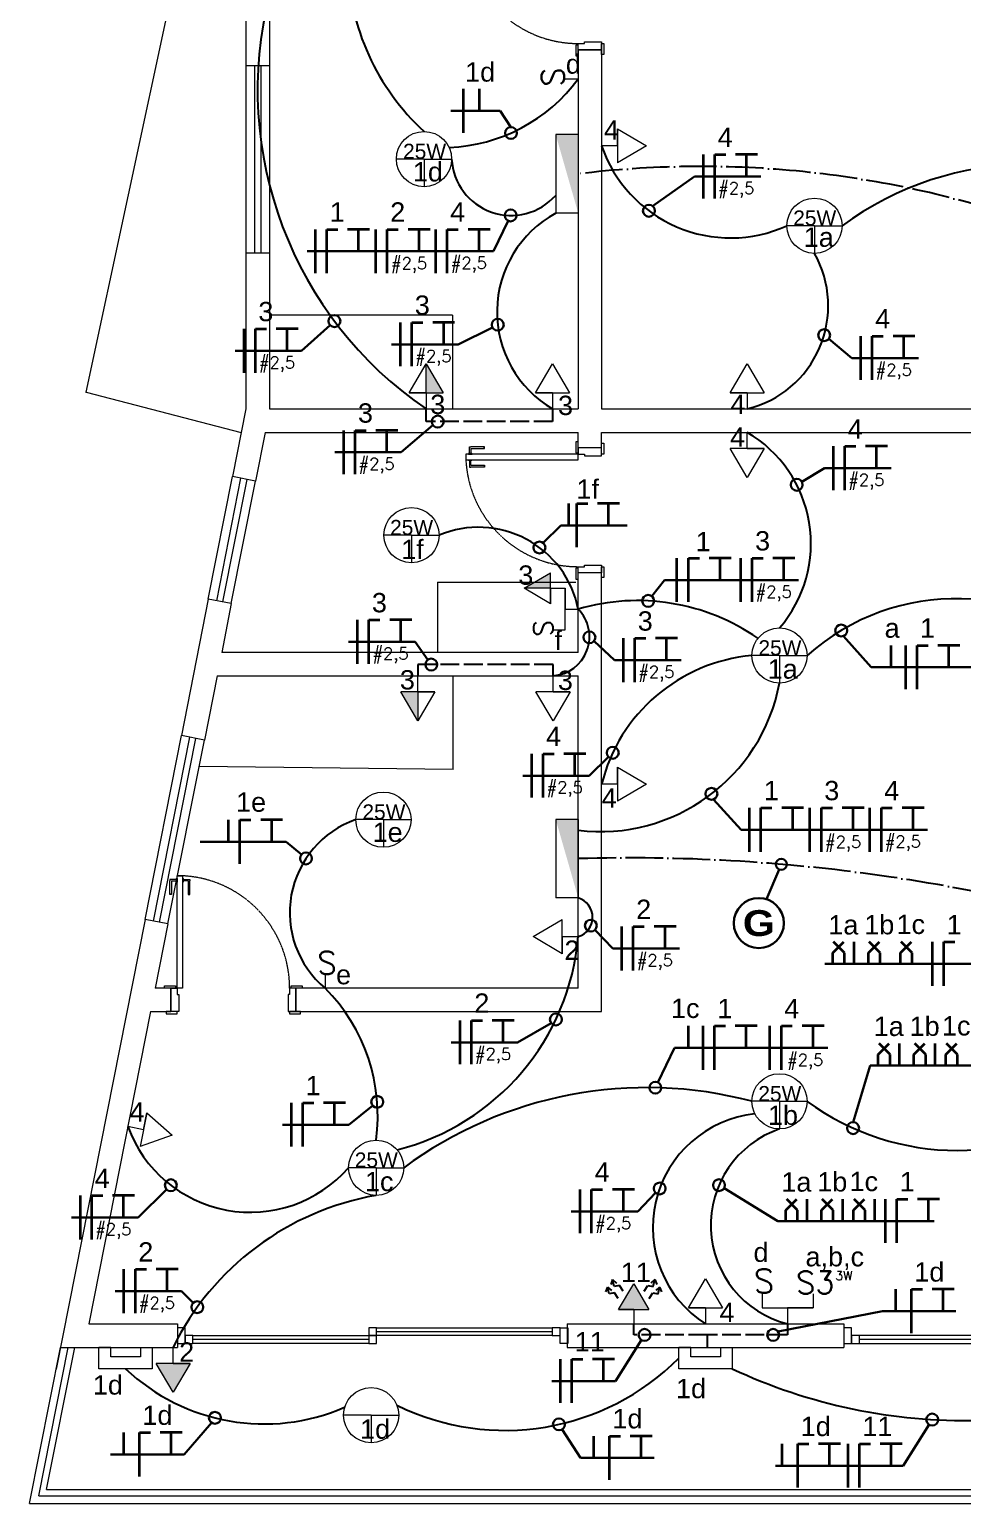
# Model space of a CAD drawing. Header units: millimetres. Extents: x 18652 to 51407, y 18252 to 30404.
# Drawn here: x 32583 to 33180, y 19760 to 20704 of the extents above; entities that cross this region are included whole.
import ezdxf
from ezdxf.enums import TextEntityAlignment as Align

# ---------------------------------------------------------------- set-up
doc = ezdxf.new("R2010")
doc.units = ezdxf.units.MM
for name, pattern in [('ACAD_ISO02W100', [15, 12, -3]), ('ACAD_ISO04W100', [30, 24, -3, 0, -3]), ('HIDDEN', [0.375, 0.25, -0.125])]:
    doc.linetypes.add(name, pattern=pattern)
for name, color, linetype, lineweight in [('ARQ09252C', 252, 'Continuous', 9), ('EJEL05130C', 130, 'Continuous', 30), ('EJEL0550C', 50, 'Continuous', 35), ('EJEL0580C', 80, 'Continuous', 9), ('EJEL25170C', 170, 'Continuous', 25), ('EJEL25170T', 170, 'ACAD_ISO02W100', 25), ('EJEL25170TP', 1, 'ACAD_ISO04W100', 25), ('EJEL3040C', 40, 'Continuous', 9)]:
    doc.layers.add(name, color=color, linetype=linetype, lineweight=lineweight)
doc.styles.add('M_abG50', font='', dxfattribs={"width": 1.1, "height": 0.13})
doc.styles.add('ROMANSI', font='RomanS')
doc.styles.add('SR60', font='simplex', dxfattribs={"height": 0.15})
doc.styles.add('SR80', font='SIMPLEX', dxfattribs={"height": 0.1})
doc.styles.get("Standard").update_dxf_attribs({"font": 'arial.ttf'})
doc.styles.get('M_abG50').set_extended_font_data('Arial Black')

# ---------------------------------------------------------------- blocks, each defined once
blk = doc.blocks.new('TYFYTFTY')
at = {"layer": 'EJEL0580C'}
for q in [(-208, 0), (208, 0), (0, -208)]:
    blk.add_line((0, 0), q, dxfattribs=at)
blk.add_circle((0, 0), 208, dxfattribs=at)
blk = doc.blocks.new('A$C21C60167')
at = {"layer": 'EJEL0580C'}
h = blk.add_hatch(color=256, dxfattribs=at)
h.dxf.hatch_style = 1
h.paths.add_polyline_path([(19.6, 13.8), (34.3, 13.8), (19.6, 38.6)])
for p, q in [((4.9, 13.8), (19.6, 38.6)), ((19.6, 38.6), (34.3, 13.8)), ((19.6, 13.8), (19.6, 38.6)), ((-19.6, 11.5), (-19.6, 0)), ((-19.6, 0), (19.6, 0)), ((19.6, 0), (0, 0)), ((0, 0), (0, -9.5)), ((19.6, 13.8), (4.9, 13.8)), ((4.9, 13.8), (34.3, 13.8)), ((19.6, 13.8), (19.6, 0)), ((0, -9.5), (0, -12.4))]:
    blk.add_line(p, q, dxfattribs=at)
at = {"layer": 'EJEL0580C', "style": 'SR80'}
blk.add_text('S', height=18.3, dxfattribs=at).set_placement((-26, 11.5))
blk = doc.blocks.new('A$C5CDA3447')
at = {"layer": 'EJEL0580C'}
blk.add_line((6.6, 0), (-6.6, 0), dxfattribs=at)
at = {"layer": 'EJEL0580C', "style": 'SR80'}
blk.add_text('S', height=21.2, rotation=270, dxfattribs=at).set_placement((6.6, 7.4))
blk = doc.blocks.new('A$C358D43A7')
at = {"layer": 'EJEL0580C'}
for p, q in [((0, 0), (0, 16.9)), ((0, 16.9), (0, -16.9)), ((0, 16.9), (28.7, 0)), ((0, 0), (-15.9, 0)), ((28.7, 0), (0, -16.9))]:
    blk.add_line(p, q, dxfattribs=at)
blk = doc.blocks.new('A$C30B02EAA')
at = {"layer": 'EJEL0580C'}
h = blk.add_hatch(color=256, dxfattribs=at)
h.dxf.hatch_style = 1
h.paths.add_polyline_path([(0, 0), (0, -16.9), (28.7, 0)])
for p, q in [((0, 0), (0, 16.9)), ((0, 16.9), (0, -16.9)), ((0, 16.9), (28.7, 0)), ((0, 0), (-15.9, 0)), ((28.7, 0), (0, -16.9)), ((0, 0), (28.7, 0))]:
    blk.add_line(p, q, dxfattribs=at)
blk = doc.blocks.new('A$C15267267')
at = {"layer": 'EJEL0580C'}
for p, q in [((-37, -21.2), (-37, 0)), ((37, 0), (-37, 0)), ((37, -21.2), (37, 0)), ((37, -21.2), (-37, -21.2))]:
    blk.add_line(p, q, dxfattribs=at)
blk.add_solid([(37, 0), (37, -21.2), (-37, -21.2)], dxfattribs=at)
blk = doc.blocks.new('arandext')
at = {"layer": 'EJEL0580C', "linetype": 'Continuous'}
for p, q in [((0, 10.02), (0, 18.02)), ((0, -10.02), (0, 10.02)), ((0, -10.02), (0, -18.02))]:
    blk.add_line(p, q, dxfattribs=at)
blk.add_lwpolyline([(0, 18.02), (14.46, 18.02), (14.46, -18.02), (0, -18.02)], dxfattribs=at)
at = {"layer": 'EJEL0580C'}
blk.add_lwpolyline([(0, 10.02), (6.46, 10.02), (6.46, -10.02), (0, -10.02)], dxfattribs=at)
blk = doc.blocks.new('A$C51C8040F')
at = {"layer": 'EJEL0580C'}
h = blk.add_hatch(color=256, dxfattribs=at)
h.dxf.hatch_style = 1
h.paths.add_polyline_path([(0, -16.9), (28.7, 0), (0, 16.9)])
for p, q in [((0, 0), (0, 16.9)), ((0, 16.9), (0, -16.9)), ((0, 16.9), (28.7, 0)), ((0, 0), (-15.9, 0)), ((28.7, 0), (0, -16.9))]:
    blk.add_line(p, q, dxfattribs=at)
blk = doc.blocks.new('s3')
at = {"layer": 'EJEL0580C'}
blk.add_line((11609.47, 26222.45), (11600.45, 26222.45), dxfattribs=at)
at = {"layer": 'EJEL0580C', "style": 'SR80'}
blk.add_text('S3', height=14.387, rotation=270, dxfattribs=at).set_placement((11609.47, 26233.37))
blk = doc.blocks.new('s33w')
at = {"layer": 'EJEL0580C'}
blk.add_blockref('s3', (0, 0), dxfattribs=at)
at = {"layer": 'EJEL0580C', "style": 'SR60'}
blk.add_text('3W', height=5.755, rotation=270, dxfattribs=at).set_placement((11618.18, 26208.11))
blk = doc.blocks.new('s s33w')
at = {"layer": 'EJEL0580C'}
for p, q in [((11606.69, 26339.06), (11606.69, 26329.5)), ((11606.69, 26329.5), (11639.24, 26329.5)), ((11639.24, 26329.5), (11622.96, 26329.5)), ((11622.96, 26329.5), (11622.96, 26321.58)), ((11622.96, 26321.58), (11622.96, 26319.21))]:
    blk.add_line(p, q, dxfattribs=at)
at = {"layer": 'EJEL0580C', "rotation": 90}
blk.add_blockref('s33w', (37861.69, 14729.06), dxfattribs=at)
at = {"layer": 'EJEL0580C', "style": 'SR80'}
blk.add_text('S', height=15.24, dxfattribs=at).set_placement((11601.37, 26339.06))
blk = doc.blocks.new('A$C71E37391')
at = {"layer": 'EJEL0550C', "ltscale": 0.015}
for p, q in [((7.02, 14.03), (-7.02, 14.03)), ((0, 0), (0, 14.03))]:
    blk.add_line(p, q, dxfattribs=at)
blk = doc.blocks.new('A$C1116134A')
at = {"layer": 'EJEL0550C', "ltscale": 0.015}
for p, q in [((0, -14.03), (0, 14.03)), ((0, 14.03), (7.02, 14.03))]:
    blk.add_line(p, q, dxfattribs=at)
blk = doc.blocks.new('A$C33D512FD')
at = {"layer": 'EJEL0550C', "ltscale": 0.015}
for p, q in [((-3.76, 7), (3.26, 14.02)), ((3.76, 7), (-3.26, 14.02)), ((-3.76, -0.01), (-3.76, 7)), ((3.76, -0.01), (3.76, 7))]:
    blk.add_line(p, q, dxfattribs=at)
blk = doc.blocks.new('Tomada para iluminação de emergência')
at = {"layer": 'EJEL25170TP'}
for p, q in [((-0.179, 0.376), (-0.195, 0.335)), ((-0.165, 0.317), (-0.179, 0.376)), ((-0.179, 0.376), (-0.146, 0.346)), ((0.178, 0.376), (0.145, 0.346)), ((0.164, 0.317), (0.178, 0.376)), ((0.178, 0.376), (0.195, 0.335)), ((-0.221, 0.313), (-0.238, 0.272)), ((-0.207, 0.254), (-0.221, 0.313)), ((-0.221, 0.313), (-0.188, 0.284)), ((-0.163, 0.265), (-0.207, 0.254)), ((-0.121, 0.327), (-0.165, 0.317)), ((-0.132, 0.217), (-0.163, 0.265)), ((-0.09, 0.279), (-0.121, 0.327)), ((0.089, 0.279), (0.12, 0.327)), ((0.12, 0.327), (0.164, 0.317)), ((0.131, 0.217), (0.162, 0.265)), ((0.162, 0.265), (0.207, 0.254)), ((0.22, 0.313), (0.187, 0.284)), ((0.207, 0.254), (0.22, 0.313)), ((0.22, 0.313), (0.237, 0.272))]:
    blk.add_line(p, q, dxfattribs=at)
at = {"layer": 'EJEL0580C', "xscale": 0.0076, "yscale": 0.0076, "zscale": 0.0076, "rotation": 90}
blk.add_blockref('A$C51C8040F', (0, 0.121), dxfattribs=at)

msp = doc.modelspace()

# ---------------------------------------------------------------- linework, layer by layer
at = {"layer": 'ARQ09252C'}
for p, q in [((32618.86, 20471.71, 111382), (32685.18, 20781.02)), ((32721.21, 20781.02), (32721.21, 20680.81)), ((32736.21, 20781.02), (32736.21, 20680.81)), ((32933.92, 20691.02), (32933.92, 20461.02)), ((32933.92, 20691.02, -111382), (32948.92, 20691.02, -111382)), ((32948.92, 20691.02), (32948.92, 20461.02)), ((32721.21, 20680.81), (32721.21, 20560.81)), ((32736.21, 20680.81), (32721.21, 20680.81)), ((32726.71, 20680.81), (32726.71, 20560.81)), ((32730.71, 20680.81), (32730.71, 20560.81)), ((32736.21, 20680.81), (32736.21, 20560.81)), ((32721.21, 20560.81), (32721.21, 20461.02)), ((32736.21, 20560.81), (32721.21, 20560.81)), ((32736.21, 20560.81), (32736.21, 20461.02)), ((32853.53, 20521.02), (32736.21, 20521.02)), ((32853.53, 20521.02), (32853.48, 20461.02, -108220.29)), ((32618.86, 20471.71), (32718.24, 20446.02)), ((32721.21, 20461.02), (32712.65, 20417.74)), ((32736.21, 20461.02, -131704.64), (32933.92, 20461.02, -92113.75)), ((32948.92, 20461.02, -89110.04), (33393.92, 20461.02)), ((32733.53, 20446.02), (32727.36, 20414.83)), ((32733.53, 20446.02, -127234.21), (32933.92, 20446.02, -87107.57)), ((32933.92, 20436.02), (32933.92, 20446.02)), ((32948.92, 20446.02, -84103.86), (33368.92, 20446.02)), ((32864.43, 20432.51), (32864.43, 20436.74)), ((32864.43, 20436.74), (32865.23, 20436.74)), ((32873.93, 20436.74), (32865.23, 20436.74)), ((32865.23, 20435.61), (32865.23, 20432.51)), ((32865.23, 20435.61), (32873.93, 20435.61)), ((32873.75, 20435.61), (32873.75, 20436.74)), ((32873.93, 20435.61), (32873.93, 20436.74)), ((32948.92, 20436.02), (32933.92, 20436.02)), ((32865.23, 20432.51), (32864.43, 20432.51)), ((32864.43, 20428.04), (32864.43, 20423.8)), ((32865.23, 20424.93), (32865.23, 20428.04)), ((32865.23, 20424.93), (32873.93, 20424.93)), ((32873.75, 20424.93), (32873.75, 20423.8)), ((32873.93, 20424.93), (32873.93, 20423.8)), ((32697.13, 20339.26), (32712.65, 20417.74)), ((32702.53, 20338.19), (32718.04, 20416.68)), ((32706.45, 20337.42), (32721.97, 20415.9)), ((32727.36, 20414.83), (32712.65, 20417.74)), ((32864.43, 20423.8), (32865.23, 20423.8)), ((32873.93, 20423.8), (32865.23, 20423.8)), ((32711.85, 20336.35), (32727.36, 20414.83)), ((32843.92, 20350.16), (32843.92, 20305.16)), ((32843.92, 20350.16), (32932.42, 20350.16)), ((32933.92, 20305.16), (32933.92, 20356.02)), ((32948.92, 20356.02), (32933.92, 20356.02)), ((32697.13, 20339.26), (32679.87, 20251.93)), ((32711.85, 20336.35), (32697.13, 20339.26)), ((32711.85, 20336.35), (32705.68, 20305.16)), ((32933.92, 20305.16), (32705.68, 20305.16)), ((32702.71, 20290.16), (32694.58, 20249.02)), ((32702.71, 20290.16), (32933.92, 20290.16)), ((32853.92, 20230.16), (32853.92, 20290.16)), ((32933.92, 20090.16), (32933.92, 20290.16)), ((32656.59, 20134.21), (32679.87, 20251.93)), ((32661.98, 20133.15), (32685.26, 20250.87)), ((32665.91, 20132.37), (32689.18, 20250.09)), ((32671.3, 20131.3), (32694.58, 20249.02)), ((32694.58, 20249.02), (32679.87, 20251.93)), ((32853.92, 20230.16), (32691.22, 20232.03)), ((32676.68, 20159.65), (32672.45, 20159.65)), ((32672.45, 20159.65), (32672.45, 20158.85)), ((32672.45, 20150.15), (32672.45, 20158.85)), ((32673.58, 20158.85), (32676.68, 20158.85)), ((32673.58, 20158.85), (32673.58, 20150.15)), ((32676.68, 20158.85), (32676.68, 20159.65)), ((32681.16, 20159.65), (32685.39, 20159.65)), ((32684.26, 20158.85), (32681.16, 20158.85)), ((32684.26, 20158.85), (32684.26, 20150.15)), ((32685.39, 20159.65), (32685.39, 20158.85)), ((32685.39, 20150.15), (32685.39, 20158.85)), ((32673.58, 20150.33), (32672.45, 20150.33)), ((32673.58, 20150.15), (32672.45, 20150.15)), ((32684.26, 20150.33), (32685.39, 20150.33)), ((32684.26, 20150.15), (32685.39, 20150.15)), ((32656.59, 20134.21), (32599.64, 19846.18)), ((32671.3, 20131.3), (32656.59, 20134.21)), ((32671.3, 20131.3), (32663.17, 20090.16)), ((32673.17, 20090.16), (32663.17, 20090.16)), ((32673.17, 20090.16), (32673.17, 20075.16)), ((32933.92, 20090.16), (32753.17, 20090.16)), ((32753.17, 20090.16), (32753.17, 20075.16)), ((32660.2, 20075.16), (32620.66, 19875.16)), ((32620.66, 19875.16), (32677.29, 19875.16)), ((32677.29, 19875.16), (32677.29, 19860.16)), ((32804.79, 19872.66), (32917.29, 19872.66)), ((32917.29, 19870.16), (32804.79, 19870.16)), ((32926.92, 19875.16), (33103.92, 19875.16)), ((32926.92, 19875.16), (32926.92, 19860.16)), ((33103.92, 19875.16), (33103.92, 19860.16)), ((32582.63, 19760.16), (32602.4, 19860.16)), ((32588.72, 19765.16), (32607.5, 19860.16)), ((32593.59, 19769.16), (32611.58, 19860.16)), ((32602.4, 19860.16), (32677.29, 19860.16)), ((32687.29, 19867.66), (32799.79, 19867.66)), ((32799.79, 19865.16), (32687.29, 19865.16)), ((32799.79, 19862.66), (32687.29, 19862.66)), ((32917.29, 19867.66), (32804.79, 19867.66)), ((32926.92, 19860.16), (33103.92, 19860.16)), ((33226.42, 19867.66), (33113.92, 19867.66)), ((33226.42, 19865.16), (33113.92, 19865.16)), ((33113.92, 19862.66), (33226.42, 19862.66)), ((32588.72, 19765.16), (33398.92, 19765.16)), ((32593.59, 19769.16), (33394.92, 19769.16)), ((32582.63, 19760.16), (33403.92, 19760.16))]:
    msp.add_line(p, q, dxfattribs=at)
for points in [[(32932.42, 20694.02), (32932.42, 20687.02), (32933.92, 20687.02), (32933.92, 20694.02)], [(32950.42, 20695.02), (32950.42, 20688.02), (32948.92, 20688.02), (32948.92, 20695.02)], [(32932.42, 20440.02), (32932.42, 20433.02), (32933.92, 20433.02), (32933.92, 20440.02)], [(32950.42, 20439.02), (32950.42, 20432.02), (32948.92, 20432.02), (32948.92, 20439.02)], [(32861.92, 20432.02), (32861.92, 20428.52), (32933.92, 20428.52), (32933.92, 20432.02)], [(32932.42, 20359.02), (32932.42, 20352.02), (32933.92, 20352.02), (32933.92, 20359.02)], [(32950.42, 20360.02), (32950.42, 20353.02), (32948.92, 20353.02), (32948.92, 20360.02)], [(32677.17, 20162.16), (32680.67, 20162.16), (32680.67, 20090.16), (32677.17, 20090.16)], [(32669.17, 20091.66), (32676.17, 20091.66), (32676.17, 20090.16), (32669.17, 20090.16)], [(32750.17, 20091.66), (32757.17, 20091.66), (32757.17, 20090.16), (32750.17, 20090.16)], [(32670.17, 20073.66), (32677.17, 20073.66), (32677.17, 20075.16), (32670.17, 20075.16)], [(32749.17, 20073.66), (32756.17, 20073.66), (32756.17, 20075.16), (32749.17, 20075.16)], [(32682.29, 19872.66), (32677.29, 19872.66), (32677.29, 19862.66), (32682.29, 19862.66)], [(32804.79, 19872.66), (32799.79, 19872.66), (32799.79, 19867.66), (32804.79, 19867.66)], [(32922.29, 19872.66), (32917.29, 19872.66), (32917.29, 19867.66), (32922.29, 19867.66)], [(32922.29, 19872.66), (32927.29, 19872.66), (32927.29, 19862.66), (32922.29, 19862.66)], [(33108.92, 19872.66), (33103.92, 19872.66), (33103.92, 19862.66), (33108.92, 19862.66)], [(32687.29, 19867.66), (32682.29, 19867.66), (32682.29, 19862.66), (32687.29, 19862.66)], [(32804.79, 19867.66), (32799.79, 19867.66), (32799.79, 19862.66), (32804.79, 19862.66)], [(33113.92, 19867.66), (33108.92, 19867.66), (33108.92, 19862.66), (33113.92, 19862.66)]]:
    msp.add_lwpolyline(points, close=True, dxfattribs=at)
for points in [[(32948.92, 20691.02), (32933.92, 20691.02), (32933.92, 20695.02), (32937.92, 20695.02), (32937.92, 20696.02), (32948.92, 20696.02), (32948.92, 20691.02)], [(32948.92, 20436.02), (32948.92, 20446.02)], [(32948.92, 20436.02), (32933.92, 20436.02), (32933.92, 20432.02), (32937.92, 20432.02), (32937.92, 20431.02), (32948.92, 20431.02), (32948.92, 20436.02)], [(32948.92, 20356.02), (32933.92, 20356.02), (32933.92, 20360.02), (32937.92, 20360.02), (32937.92, 20361.02), (32948.92, 20361.02), (32948.92, 20356.02)], [(32753.17, 20075.16), (32948.92, 20075.16), (32948.92, 20356.02)], [(32673.17, 20075.16), (32673.17, 20090.16), (32677.17, 20090.16), (32677.17, 20086.16), (32678.17, 20086.16), (32678.17, 20075.16), (32673.17, 20075.16)], [(32753.17, 20075.16), (32753.17, 20090.16), (32749.17, 20090.16), (32749.17, 20086.16), (32748.17, 20086.16), (32748.17, 20075.16), (32753.17, 20075.16)], [(32660.2, 20075.16), (32673.17, 20075.16)]]:
    msp.add_lwpolyline(points, dxfattribs=at)
for points in [[(32863.68, 20432.21), (32863.68, 20432.02), (32865.99, 20432.02), (32865.99, 20432.21, 0.414214), (32865.69, 20432.51), (32863.98, 20432.51, 0.414214)], [(32863.68, 20428.34), (32863.68, 20428.52), (32865.99, 20428.52), (32865.99, 20428.34, -0.414214), (32865.69, 20428.04), (32863.98, 20428.04, -0.414214)], [(32676.98, 20160.4), (32677.17, 20160.4), (32677.17, 20158.09), (32676.98, 20158.09, -0.414214), (32676.68, 20158.39), (32676.68, 20160.1, -0.414214)], [(32680.86, 20160.4), (32680.67, 20160.4), (32680.67, 20158.09), (32680.86, 20158.09, 0.414214), (32681.16, 20158.39), (32681.16, 20160.1, 0.414214)]]:
    msp.add_lwpolyline(points, format="xyb", close=True, dxfattribs=at)
at = {"layer": 'ARQ09252C', "linetype": 'HIDDEN'}
for centre, start, end in [((32933.92, 20767.02), 180, 270), ((32933.92, 20432.02), 180, 270), ((32677.17, 20090.16), 0, 90)]:
    msp.add_arc(centre, 72, start, end, dxfattribs=at)
at = {"layer": 'ARQ09252C'}
for p in [(32618.86, 20471.71, 111382), (32718.24, 20446.02, 111377)]:
    msp.add_point(p, dxfattribs=at)
at = {"layer": 'EJEL05130C', "ltscale": 0.2}
for p, q in [((32883.93, 20651.86), (32852.47, 20651.86)), ((32890.87, 20641.48), (32883.93, 20651.86)), ((32981.45, 20590.96), (33008.3, 20609.88)), ((33050.91, 20609.88), (33008.3, 20609.88)), ((32879.69, 20561.99), (32889.03, 20581.51)), ((32879.69, 20561.99), (32760.46, 20561.99)), ((32756.87, 20498.25), (32775.03, 20514.73)), ((32857.04, 20502.36), (32879.02, 20513.27)), ((32857.04, 20502.36), (32814.43, 20502.36)), ((33109.13, 20493.6), (33094.3, 20505.85)), ((32756.87, 20498.25), (32714.26, 20498.25)), ((33151.74, 20493.6), (33109.13, 20493.6)), ((32820.65, 20433.29), (32840.93, 20450.72, -83168.07)), ((32820.65, 20433.29), (32778.05, 20433.29)), ((33091.57, 20423.09), (33077.08, 20414.44)), ((33134.18, 20423.09), (33091.57, 20423.09)), ((32911.46, 20375.27), (32922.9, 20386.46)), ((32965.21, 20386.46), (32922.9, 20386.46)), ((32981.08, 20341.11), (32989.24, 20351.46)), ((33074.88, 20351.46), (32989.24, 20351.46)), ((32829.55, 20311.87), (32786.94, 20311.87)), ((32837.67, 20300.45), (32829.55, 20311.87)), ((32957.15, 20300.12), (32944.05, 20312.38)), ((33121.44, 20295.63), (33103.67, 20315.63)), ((32999.76, 20300.12), (32957.15, 20300.12)), ((33220.71, 20295.63), (33121.44, 20295.63)), ((32941.04, 20226.19), (32953.35, 20238.21)), ((32941.04, 20226.19), (32898.43, 20226.19)), ((33038.34, 20191.52), (33020.58, 20211.04)), ((33157.57, 20191.52), (33038.34, 20191.52)), ((32746.92, 20183.88), (32691.82, 20183.88)), ((32746.92, 20183.88), (32756.73, 20175.66)), ((33054.5, 20147.1), (33062.54, 20166.21)), ((32956.16, 20115.51), (32944.64, 20127.45)), ((32998.77, 20115.51), (32956.16, 20115.51)), ((33236.17, 20105.71), (33091.74, 20105.71)), ((32895.16, 20055.45), (32916.7, 20067.71)), ((32895.16, 20055.45), (32852.55, 20055.45)), ((32995.65, 20051.96), (32984.96, 20029.83)), ((33093.7, 20051.96), (32995.65, 20051.96)), ((33120.81, 20040.7), (33109.89, 20004.36)), ((33265.25, 20040.7), (33120.81, 20040.7)), ((32787.13, 20002.69), (32802.34, 20014.95)), ((32787.13, 20002.69), (32744.52, 20002.69)), ((32652.12, 19943.29), (32670.43, 19961.32)), ((32983.46, 19959.13), (32972.12, 19947.2)), ((33061.66, 19941.05), (33027.29, 19962.04)), ((32652.12, 19943.29), (32609.51, 19943.29)), ((32972.12, 19947.2), (32929.51, 19947.2)), ((33161.79, 19941.05), (33061.66, 19941.05)), ((32680, 19896.14), (32637.39, 19896.14)), ((32687.4, 19888.6), (32680, 19896.14)), ((33128.65, 19883.33), (33061.87, 19870.27)), ((33175.78, 19883.33), (33128.65, 19883.33)), ((32957.8, 19838.61), (32974.39, 19864.93)), ((32957.8, 19838.61), (32916.97, 19838.61)), ((32681.58, 19791.58), (32699.19, 19811.91)), ((32935.36, 19789.35), (32923.62, 19807.64)), ((33141.96, 19784.39), (33158.55, 19810.72)), ((32681.58, 19791.58), (32634.46, 19791.58)), ((32982.48, 19789.35), (32935.36, 19789.35)), ((33141.96, 19784.39), (33060.29, 19784.39))]:
    msp.add_line(p, q, dxfattribs=at)
at = {"layer": 'EJEL05130C', "ltscale": 0.001}
for centre, radius in [((32890.87, 20637.69), 3.8), ((32890.67, 20584.93), 3.8), ((32979.17, 20587.92), 3.8), ((32777.84, 20517.28), 3.8), ((32882.42, 20514.96), 3.8), ((33091.37, 20508.27), 3.8), ((32844.02, 20452.93, -95406.12), 3.8), ((33073.81, 20412.49), 3.8), ((32909.11, 20372.29), 3.8), ((32978.73, 20338.13), 3.8), ((33102.31, 20319.17), 3.8), ((32941.12, 20314.8), 3.8), ((32839.87, 20297.35), 3.8), ((32956.07, 20240.87), 3.8), ((33019.22, 20214.58), 3.8), ((32759.64, 20173.22), 3.8), ((33063.92, 20169.46), 3.53), ((32942.01, 20130.18), 3.8), ((32919.63, 20070.13), 3.8), ((32983.31, 20026.41), 3.8), ((32805.26, 20017.37), 3.8), ((33109.89, 20000.56), 3.8), ((32673.14, 19963.98), 3.8), ((32986.08, 19961.88), 3.8), ((33024.05, 19964.02), 3.8), ((32690.07, 19885.89), 3.8), ((32976.42, 19868.14), 3.8), ((33058.72, 19868.14), 3.8), ((32701.34, 19815.04), 3.8), ((32921.57, 19810.83), 3.8), ((33160.57, 19813.93), 3.8)]:
    msp.add_circle(centre, radius, dxfattribs=at)
at = {"layer": 'EJEL05130C'}
msp.add_circle((33049.58, 20131.82), 16.05, dxfattribs=at)
at = {"layer": 'EJEL0550C', "ltscale": 0.015}
for p, q in [((32860.51, 20637.83), (32860.51, 20665.89)), ((32870.7, 20651.86), (32870.7, 20665.89)), ((33014.04, 20595.85), (33014.04, 20623.92)), ((32765.73, 20547.96), (32765.73, 20576.02)), ((32804.43, 20547.96), (32804.43, 20576.02)), ((32842.83, 20547.96), (32842.83, 20576.02)), ((32720, 20484.22), (32720, 20512.28)), ((32820.18, 20488.33), (32820.18, 20516.39)), ((33114.87, 20479.56), (33114.87, 20507.63)), ((32783.79, 20419.26), (32783.79, 20447.32)), ((33097.32, 20409.06), (33097.32, 20437.12)), ((32927.99, 20386.46), (32927.99, 20400.5)), ((32997.17, 20337.43), (32997.17, 20365.49)), ((33038.02, 20337.43), (33038.02, 20365.49)), ((32792.68, 20297.84), (32792.68, 20325.9)), ((32962.89, 20286.09), (32962.89, 20314.15)), ((33134.25, 20295.63), (33134.25, 20309.66)), ((33143.6, 20281.6), (33143.6, 20309.66)), ((32904.18, 20212.16), (32904.18, 20240.22)), ((33043.61, 20177.49), (33043.61, 20205.55)), ((33082.31, 20177.49), (33082.31, 20205.55)), ((33120.71, 20177.49), (33120.71, 20205.55)), ((32710.03, 20183.88), (32710.03, 20197.92)), ((32961.9, 20101.47), (32961.9, 20129.54)), ((33110.6, 20105.71), (33110.6, 20119.74)), ((33160.7, 20091.68), (33160.7, 20119.74)), ((32858.29, 20041.42), (32858.29, 20069.48)), ((33004.56, 20051.96), (33004.56, 20065.99)), ((33013.88, 20037.93), (33013.88, 20065.99)), ((33056.69, 20037.93), (33056.69, 20065.99)), ((33139.68, 20040.7), (33139.68, 20054.73)), ((33162.49, 20040.7), (33162.49, 20054.73)), ((32750.27, 19988.66), (32750.27, 20016.72)), ((32615.26, 19929.26), (32615.26, 19957.32)), ((32935.25, 19933.17), (32935.25, 19961.24)), ((33080.52, 19941.05), (33080.52, 19955.09)), ((33103.34, 19941.05), (33103.34, 19955.09)), ((33123.75, 19941.05), (33123.75, 19955.09)), ((33130.62, 19927.02), (33130.62, 19955.09)), ((32643.13, 19882.11), (32643.13, 19910.17)), ((33137.28, 19883.33), (33137.28, 19897.36)), ((32922.58, 19824.57), (32922.58, 19852.64)), ((32643.09, 19791.58), (32643.09, 19805.61)), ((32943.99, 19789.35), (32943.99, 19803.38)), ((33064.54, 19784.39), (33064.54, 19798.42)), ((33106.73, 19770.36), (33106.73, 19798.42))]:
    msp.add_line(p, q, dxfattribs=at)
at = {"layer": 'EJEL25170C', "linetype": 'ACAD_ISO02W100'}
for p, q in [((32836.56, 20452.93, -95406.12), (32836.56, 20461.02, -108220.29)), ((32917.47, 20452.93, -95406.12), (32836.56, 20452.93, -95406.12)), ((32917.47, 20461.02), (32917.47, 20452.93, -95406.12)), ((32917.8, 20297.35), (32831.18, 20297.35)), ((32831.18, 20297.35), (32831.18, 20290.16)), ((32917.8, 20290.16), (32917.8, 20297.35)), ((33068, 19868.14), (33016.54, 19868.14)), ((33016.54, 19868.14), (33016.54, 19860.16)), ((33068, 19875.16), (33068, 19868.14))]:
    msp.add_line(p, q, dxfattribs=at)
at = {"layer": 'EJEL25170C'}
for centre, radius, start, end in [((32938.5, 20750.81), 152.42, 136.00093, 227.33668), ((32975.99, 20665.32, -108220.29), 247.34, 165.79973, 235.68787), ((32846.92, 20736.3), 107.96, 272.3172, 323.68423), ((33031.45, 20657.79), 87.26, 198.95062, 294.40009), ((32890.99, 20623.07), 38.14, 183.07806, 318.43849), ((33221.45, 20418.18), 199.24, 53.48748, 126.51252), ((32953.97, 20523.1), 72.01, 118.57158, 239.55001), ((33026.01, 20527.11), 68.02, 283.70907, 29.50935), ((33000.36, 20374.81), 82.55, 319.15904, 59.60696), ((32870.15, 20320.27), 65, 11.15123, 112.84123), ((32916, 20315.22), 25.13, 274.10944, 44.51276), ((32971.92, 20203.28), 135.02, 55.20328, 106.34726), ((33175.94, 20196.41), 143.15, 45.52275, 131.80409), ((33054.78, 20194.49), 109.06, 95.0848, 166.08136), ((32948, 20307.25), 116.88, 263.0813, 349.23079), ((32812.25, 20138.55), 63, 109.22372, 230.17746), ((32930.25, 20135.51), 12.91, 286.50721, 73.49279), ((32780.34, 20136.11), 154.12, 284.15229, 355.17105), ((32689.65, 20008.43), 115.95, 352.28968, 44.8229), ((32977.91, 19764.71), 261.75, 75.12303, 126.48529), ((33054.99, 19936.87), 73.3, 96.25526, 237.3294), ((33176.57, 20148.65), 162.41, 233.74475, 306.25525), ((32724.05, 20030.09), 83.44, 200.01932, 318.82842), ((33083.94, 19938.34), 65.16, 108.91362, 255.84196), ((32835.29, 19780.93), 179.18, 99.87607, 153.75653), ((32887.03, 19963.89), 156.9, 243.8501, 315.19119), ((32732.98, 19940.45), 129.34, 226.60841, 293.411), ((33181.63, 20165.24), 351.95, 244.92742, 271.36267)]:
    msp.add_arc(centre, radius, start, end, dxfattribs=at)
at = {"layer": 'EJEL25170T'}
for p, q in [((32969.44, 19868.14), (32969.44, 19875.16)), ((33016.54, 19868.14), (32969.44, 19868.14))]:
    msp.add_line(p, q, dxfattribs=at)
at = {"layer": 'EJEL25170TP'}
for centre, radius, start, end in [((33012.35, 19969.49), 646.8, 358.44213, 96.96527), ((32967.51, 19036.11), 1137.45, 52.56504, 91.69235)]:
    msp.add_arc(centre, radius, start, end, dxfattribs=at)

# ---------------------------------------------------------------- block references
at = {"layer": 'EJEL0550C'}
for name, p in [('A$C1116134A', (33021.33, 20609.88)), ('A$C71E37391', (33041.66, 20609.88)), ('A$C1116134A', (32773.02, 20561.99)), ('A$C71E37391', (32793.35, 20561.99)), ('A$C1116134A', (32811.72, 20561.99)), ('A$C71E37391', (32832.05, 20561.99)), ('A$C1116134A', (32850.11, 20561.99)), ('A$C71E37391', (32870.45, 20561.99)), ('A$C1116134A', (32727.29, 20498.25)), ('A$C71E37391', (32747.62, 20498.25)), ('A$C1116134A', (32827.47, 20502.36)), ('A$C71E37391', (32847.8, 20502.36)), ('A$C1116134A', (33122.16, 20493.6)), ('A$C71E37391', (33142.49, 20493.6)), ('A$C1116134A', (32791.08, 20433.29)), ('A$C71E37391', (32811.41, 20433.29)), ('A$C1116134A', (33104.61, 20423.09)), ('A$C71E37391', (33124.94, 20423.09)), ('A$C1116134A', (32932.99, 20386.46)), ('A$C71E37391', (32953.32, 20386.46)), ('A$C1116134A', (33004.46, 20351.46)), ('A$C71E37391', (33024.79, 20351.46)), ('A$C1116134A', (33045.31, 20351.46)), ('A$C71E37391', (33065.64, 20351.46)), ('A$C1116134A', (32799.97, 20311.87)), ('A$C71E37391', (32820.3, 20311.87)), ('A$C1116134A', (32970.18, 20300.12)), ('A$C71E37391', (32990.51, 20300.12)), ('A$C1116134A', (33150.89, 20295.63)), ('A$C71E37391', (33171.22, 20295.63)), ('A$C1116134A', (32911.47, 20226.19)), ('A$C71E37391', (32931.8, 20226.19)), ('A$C1116134A', (33050.9, 20191.52)), ('A$C71E37391', (33071.23, 20191.52)), ('A$C1116134A', (33089.6, 20191.52)), ('A$C71E37391', (33109.93, 20191.52)), ('A$C1116134A', (33128, 20191.52)), ('A$C71E37391', (33148.33, 20191.52)), ('A$C1116134A', (32717.35, 20183.88)), ('A$C71E37391', (32737.68, 20183.88)), ('A$C1116134A', (32969.19, 20115.51)), ('A$C71E37391', (32989.52, 20115.51)), ('A$C33D512FD', (33100.72, 20105.72)), ('A$C33D512FD', (33123.53, 20105.72)), ('A$C33D512FD', (33143.95, 20105.72)), ('A$C1116134A', (33167.99, 20105.71)), ('A$C1116134A', (32865.58, 20055.45)), ('A$C71E37391', (32885.91, 20055.45)), ('A$C1116134A', (33021.17, 20051.96)), ('A$C71E37391', (33041.5, 20051.96)), ('A$C1116134A', (33063.98, 20051.96)), ('A$C71E37391', (33084.31, 20051.96)), ('A$C33D512FD', (33129.79, 20040.71)), ('A$C33D512FD', (33152.61, 20040.71)), ('A$C33D512FD', (33173.02, 20040.71)), ('A$C1116134A', (32757.55, 20002.69)), ('A$C71E37391', (32777.89, 20002.69)), ('A$C1116134A', (32622.55, 19943.29)), ('A$C71E37391', (32642.88, 19943.29)), ('A$C1116134A', (32942.54, 19947.2)), ('A$C71E37391', (32962.87, 19947.2)), ('A$C33D512FD', (33070.64, 19941.07)), ('A$C33D512FD', (33093.45, 19941.07)), ('A$C33D512FD', (33113.87, 19941.07)), ('A$C1116134A', (33137.91, 19941.05)), ('A$C71E37391', (33158.24, 19941.05)), ('A$C1116134A', (32650.42, 19896.14)), ('A$C71E37391', (32670.75, 19896.14)), ('A$C1116134A', (33147.25, 19883.33)), ('A$C71E37391', (33167.58, 19883.33)), ('A$C1116134A', (32929.86, 19838.61)), ('A$C71E37391', (32950.2, 19838.61)), ('A$C1116134A', (32653.05, 19791.58)), ('A$C71E37391', (32673.38, 19791.58)), ('A$C1116134A', (32953.96, 19789.35)), ('A$C71E37391', (32974.29, 19789.35)), ('A$C1116134A', (33074.5, 19784.39)), ('A$C71E37391', (33094.83, 19784.39)), ('A$C1116134A', (33114.02, 19784.39)), ('A$C71E37391', (33134.35, 19784.39))]:
    msp.add_blockref(name, p, dxfattribs=at)
at = {"layer": 'EJEL0580C'}
for name, p, xscale, yscale, zscale, rotation in [('A$C5CDA3447', (32929.41, 20672.36), 0.67988, 0.67988, 0.67988, 180), ('A$C15267267', (32919.53, 20611.52), 0.67988, 0.67988, 0.67988, 89.99999999999679), ('A$C30B02EAA', (32836.56, 20471.27, -108220.29), 0.645886, 0.645886, 0.645886, 90), ('A$C358D43A7', (32917.47, 20471.27, -95406.12), 0.645886, 0.645886, 0.645886, 90), ('A$C358D43A7', (33042.13, 20471.27, -95406.12), 0.645886, 0.645886, 0.645886, 90), ('A$C358D43A7', (33042.13, 20435.77, -95406.12), 0.645886, 0.645886, 0.645886, 270), ('A$C21C60167', (32925.49, 20332.84), 0.67988, 0.67988, 0.67988, 90), ('A$C30B02EAA', (32831.18, 20279.91), 0.645886, 0.645886, 0.645886, 270), ('A$C358D43A7', (32917.8, 20279.91), 0.645886, 0.645886, 0.645886, 270), ('A$C15267267', (32919.53, 20173.06), 0.67988, 0.67988, 0.67988, 89.99999999999679), ('A$C358D43A7', (32923.67, 20123.13), 0.645886, 0.645886, 0.645886, 180), ('A$C5CDA3447', (32771.9, 20094.67), 0.67988, 0.67988, 0.67988, 90), ('A$C358D43A7', (32655.7, 19999.54), 0.645886, 0.645886, 0.645886, 348.8156807435873), ('A$C358D43A7', (33015.42, 19885.41), 0.645886, 0.645886, 0.645886, 89.99999999999999), ('arandext', (32644.13, 19860.16), 0.9475441421562776, 0.9475441421562776, 0.9475441421562776, 270), ('A$C51C8040F', (32674.58, 19849.91), 0.645886, 0.645886, 0.645886, 270), ('arandext', (33015.42, 19860.16), 0.9475441421562776, 0.9475441421562776, 0.9475441421562776, 270)]:
    msp.add_blockref(name, p, dxfattribs=dict(at, xscale=xscale, yscale=yscale, zscale=zscale, rotation=rotation))
at = {"layer": 'EJEL0580C', "xscale": 0.645886, "yscale": 0.645886, "zscale": 0.645886}
for p in [(32959.17, 20629.45), (32959.17, 20220.72)]:
    msp.add_blockref('A$C358D43A7', p, dxfattribs=at)
at = {"layer": 'EJEL0580C'}
msp.add_blockref('s s33w', (21445.03, -6444.04), dxfattribs=at)
at = {"layer": 'EJEL25170TP', "xscale": 75.46928999251448, "yscale": 75.46928999251448, "zscale": 75.46928999251448}
msp.add_blockref('Tomada para iluminação de emergência', (32969.44, 19875.16), dxfattribs=at)
at = {"layer": 'EJEL3040C', "xscale": 0.08498500000000002, "yscale": 0.08498500000000002, "zscale": 0.08498500000000002}
for p in [(32835.21, 20621.02), (33085.2, 20578.32), (32827.21, 20380.17), (33062.82, 20303.12), (32809.21, 20198.04), (33062.82, 20017.69), (32804.56, 19975.16), (32801.34, 19816.71)]:
    msp.add_blockref('TYFYTFTY', p, dxfattribs=at)

# ---------------------------------------------------------------- texts
at = {"layer": 'EJEL05130C', "attachment_point": 1}
for s, width, gutter_width, heights, insert, char_height in [('1d', 64.9923, 61.92, [0], (32861.51, 20683), 12.384), ('d', 64.9923, 61.92, [0], (32926, 20688.08), 12.38), ('4', 64.9923, 61.92, [0], (32950.39, 20645.78), 12.38), ('4', 64.9923, 61.92, [0], (33023.18, 20641.21), 12.38), ('25W', 9.5867, 47.93, [5.79], (32821.81, 20630.81), 9.587), ('1d', 64.9923, 61.92, [0], (32828.07, 20619.06), 12.384), ('1', 64.9923, 61.92, [0], (32774.86, 20593.31), 12.38), ('2', 64.9923, 61.92, [0], (32813.57, 20593.31), 12.38), ('4', 64.9923, 61.92, [0], (32851.96, 20593.31), 12.38), ('25W', 9.5867, 47.93, [5.79], (33071.58, 20588.11), 9.587), ('1a', 64.9923, 61.92, [0], (33078.3, 20577.2), 12.384), ('3', 64.9923, 61.92, [0], (32729.14, 20529.57), 12.38), ('3', 64.9923, 61.92, [0], (32829.31, 20533.68), 12.38), ('4', 64.9923, 61.92, [0], (33124.01, 20524.92), 12.38), ('3', 64.9923, 61.92, [0], (32792.93, 20464.61), 12.38), ('3', 64.9923, 61.92, [0], (32839.2, 20470.14), 12.38), ('3', 64.9923, 61.92, [0], (32921, 20469.5), 12.38), ('4', 64.9923, 61.92, [0], (33031.34, 20470.14), 12.38), ('4', 64.9923, 61.92, [0], (33106.45, 20454.41), 12.38), ('4', 64.9923, 61.92, [0], (33031.11, 20449.15), 12.38), ('1f', 64.9923, 61.92, [0], (32932.79, 20415.86), 12.384), ('25W', 9.5867, 47.93, [5.79], (32813.5, 20389.96), 9.587), ('1f', 64.9923, 61.92, [0], (32820.57, 20377.25), 12.384), ('1', 64.9923, 61.92, [0], (33009.14, 20382.3), 12.38), ('3', 64.9923, 61.92, [0], (33047.16, 20382.78), 12.38), ('3', 64.9923, 61.92, [0], (32895.59, 20360.84), 12.38), ('3', 64.9923, 61.92, [0], (32801.82, 20343.19), 12.38), ('3', 64.9923, 61.92, [0], (32972.03, 20331.45), 12.38), ('a', 64.9923, 61.92, [0], (33130.09, 20326.89), 12.38), ('1', 64.9923, 61.92, [0], (33152.74, 20326.95), 12.38), ('f', 64.9923, 61.92, [0], (32918.81, 20318.96), 12.38), ('25W', 9.5867, 47.93, [5.79], (33049.32, 20312.91), 9.587), ('3', 64.9923, 61.92, [0], (32819.78, 20293.79), 12.38), ('3', 64.9923, 61.92, [0], (32920.89, 20293.44), 12.38), ('1a', 64.9923, 61.92, [0], (33055.22, 20300.71), 12.384), ('4', 64.9923, 61.92, [0], (32913.31, 20257.51), 12.38), ('4', 64.9923, 61.92, [0], (32948.92, 20218.08), 12.38), ('1', 64.9923, 61.92, [0], (33052.74, 20222.85), 12.38), ('3', 64.9923, 61.92, [0], (33091.45, 20222.85), 12.38), ('4', 64.9923, 61.92, [0], (33129.84, 20222.85), 12.38), ('1e', 64.9923, 61.92, [0], (32714.88, 20215.49), 12.384), ('25W', 9.5867, 47.93, [5.79], (32795.79, 20207.83), 9.587), ('1e', 64.9923, 61.92, [0], (32802.3, 20196.18), 12.384), ('2', 64.9923, 61.92, [0], (32971.04, 20146.83), 12.38), ('1a', 64.9923, 61.92, [0], (33094.04, 20136.91), 12.384), ('1b', 64.9923, 61.92, [0], (33117.04, 20136.99), 12.384), ('1c', 64.9923, 61.92, [0], (33137.71, 20137.23), 12.384), ('1', 64.9923, 61.92, [0], (33169.83, 20137.03), 12.38), ('2', 64.9923, 61.92, [0], (32925.11, 20120.65), 12.38), ('e', 64.9923, 61.92, [0], (32778.92, 20105), 12.38), ('2', 64.9923, 61.92, [0], (32867.43, 20086.78), 12.38), ('1c', 64.9923, 61.92, [0], (32993.32, 20083.44), 12.384), ('1', 64.9923, 61.92, [0], (33023.02, 20083.29), 12.38), ('4', 64.9923, 61.92, [0], (33065.82, 20083.29), 12.38), ('1a', 64.9923, 61.92, [0], (33123.11, 20071.9), 12.384), ('1b', 64.9923, 61.92, [0], (33146.11, 20071.98), 12.384), ('1c', 64.9923, 61.92, [0], (33166.78, 20072.22), 12.384), ('1', 64.9923, 61.92, [0], (32759.4, 20034.01), 12.38), ('25W', 9.5867, 47.93, [5.79], (33049.22, 20027.48), 9.587), ('4', 64.9923, 61.92, [0], (32646.71, 20017.05), 12.38), ('1b', 64.9923, 61.92, [0], (33055.4, 20014.99), 12.384), ('25W', 9.5867, 47.93, [5.79], (32790.9, 19984.95), 9.587), ('4', 64.9923, 61.92, [0], (32624.39, 19974.61), 12.38), ('1c', 64.9923, 61.92, [0], (32797.38, 19972.52), 12.384), ('4', 64.9923, 61.92, [0], (32944.39, 19978.53), 12.38), ('1a', 64.9923, 61.92, [0], (33063.96, 19972.25), 12.384), ('1b', 64.9923, 61.92, [0], (33086.96, 19972.34), 12.384), ('1c', 64.9923, 61.92, [0], (33107.63, 19972.57), 12.384), ('1', 64.9923, 61.92, [0], (33139.75, 19972.38), 12.38), ('2', 64.9923, 61.92, [0], (32652.27, 19927.46), 12.38), ('d', 64.9923, 61.92, [0], (33046.14, 19927.26), 12.38), ('a,b,c', 64.9923, 61.92, [0], (33079.44, 19924.39), 12.384), ('1d', 64.9923, 61.92, [0], (33149.09, 19914.65), 12.384), ('11', 64.9923, 61.92, [0], (32961.2, 19914.37), 12.384), ('4', 64.9923, 61.92, [0], (33024.39, 19888.74), 12.38), ('11', 64.9923, 61.92, [0], (32931.71, 19869.93), 12.384), ('2', 64.9923, 61.92, [0], (32678.45, 19863.35), 12.38), ('1d', 64.9923, 61.92, [0], (32623.19, 19842.29), 12.384), ('1d', 64.9923, 61.92, [0], (32996.53, 19840), 12.384), ('1d', 64.9923, 61.92, [0], (32654.9, 19822.91), 12.384), ('1d', 64.9923, 61.92, [0], (32955.8, 19820.67), 12.384), ('1d', 64.9923, 61.92, [0], (32794.25, 19814.04), 12.384), ('1d', 64.9923, 61.92, [0], (33076.35, 19815.72), 12.384), ('11', 64.9923, 61.92, [0], (33115.87, 19815.72), 12.384)]:
    msp.add_mtext_dynamic_manual_height_columns(s, width=width, gutter_width=gutter_width, heights=heights, dxfattribs=dict(at, insert=insert, char_height=char_height))
at = {"layer": 'EJEL3040C', "style": 'ROMANSI'}
for p in [(33023.49, 20598.61), (32814.01, 20550.5), (32852.27, 20550.71), (32829.62, 20491.08), (32729.45, 20486.97), (33124.32, 20482.32), (32793.23, 20422.01), (33106.76, 20411.81), (33047.46, 20340.18), (32802.13, 20300.59), (32972.34, 20288.84), (32913.62, 20214.91), (33091.89, 20180.03), (33130.15, 20180.24), (32971.35, 20104.23), (32867.74, 20044.17), (33067.64, 20040.47), (32944.7, 19935.93), (32624.7, 19932.01), (32652.58, 19884.86)]:
    msp.add_text('#2,5', height=7.629, dxfattribs=at).set_placement(p)
at = {"layer": 'EJEL3040C', "style": 'M_abG50'}
msp.add_text('G', height=16.56, dxfattribs=at).set_placement((33049.58, 20131.82), align=Align.MIDDLE_CENTER)

doc.saveas('drawing.dxf')
